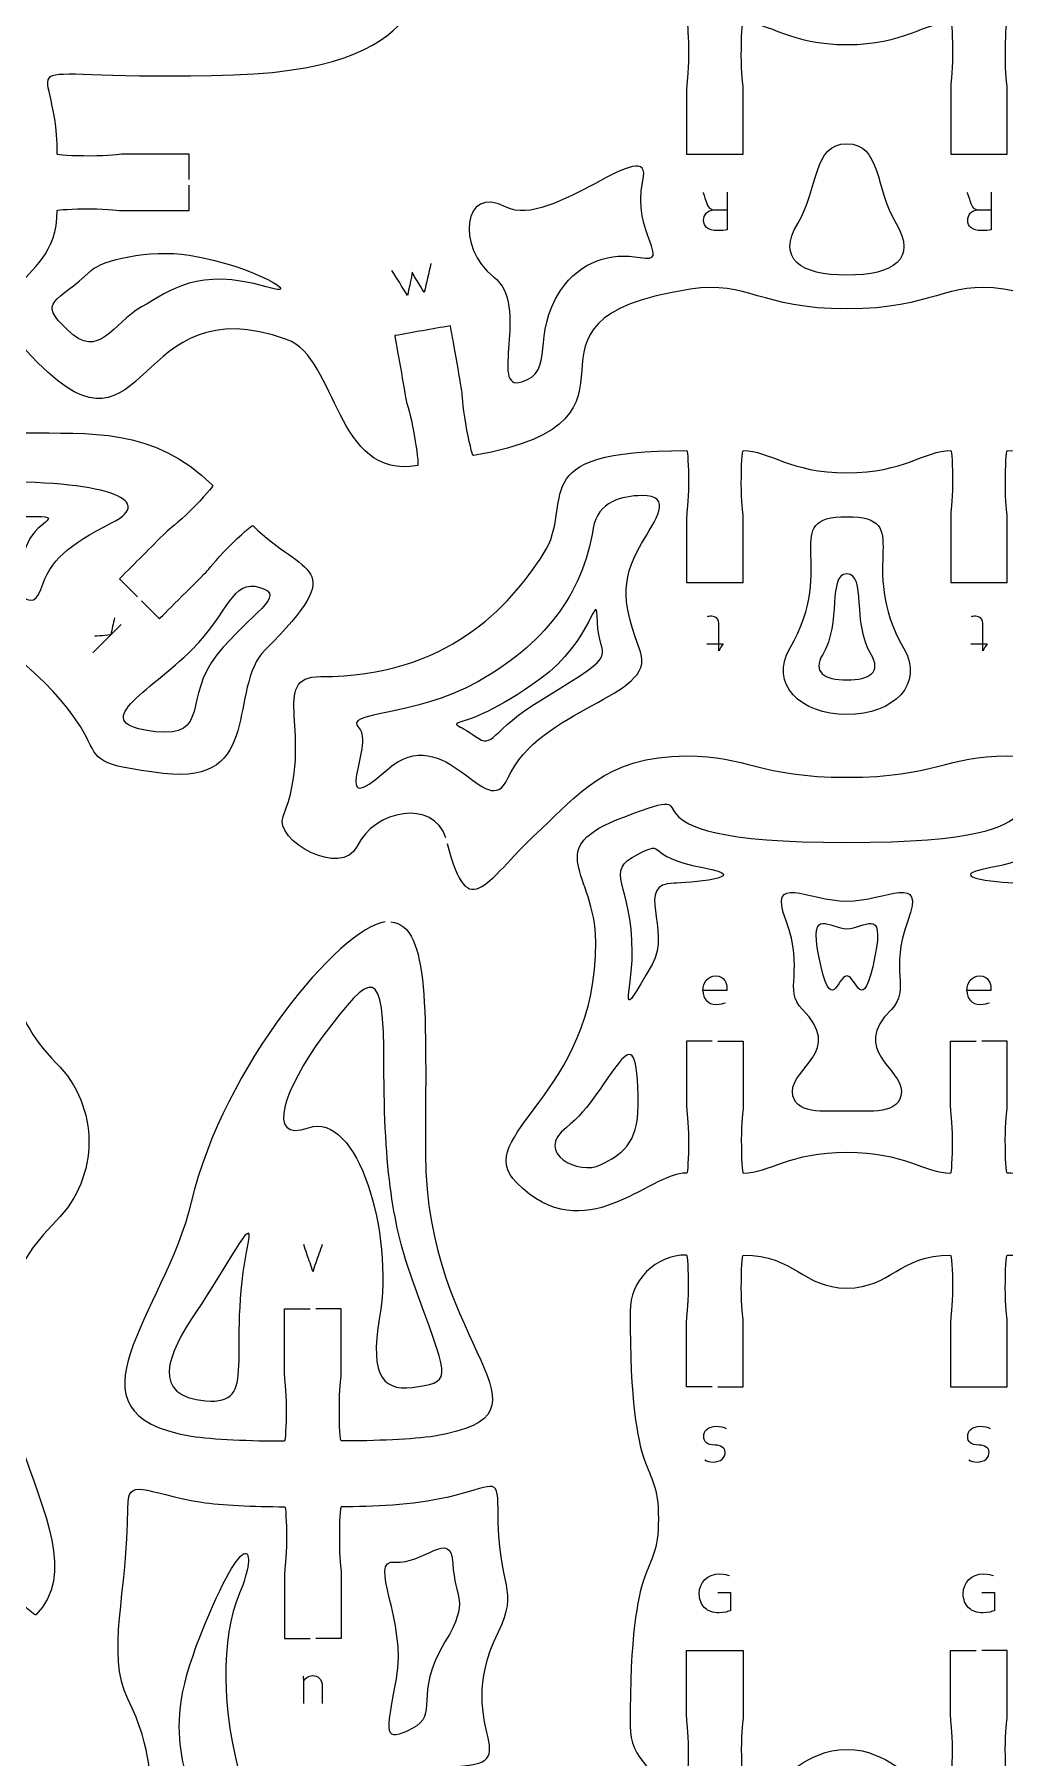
# Model space of a CAD drawing. Extents: x 0 to 300, y 0 to 300.
# Drawn here: x 106.9 to 158.4, y 58 to 149.5 of the extents above; entities that cross this region are included whole.
import ezdxf

# ---------------------------------------------------------------- set-up
doc = ezdxf.new("R2010")
doc.units = 0
doc.header["$MEASUREMENT"] = 0
doc.layers.add('DEFAULT', color=7, linetype='CONTINUOUS')

msp = doc.modelspace()

# ---------------------------------------------------------------- linework, layer by layer
at = {"layer": 'DEFAULT', "color": 250}
msp.add_lwpolyline([(111.509, 118.154), (110.004, 116.649)], dxfattribs=at)
at = {"layer": 'DEFAULT', "color": 1}
for points, knots in [([(119.002, 163.65), (119.471, 160.115), (123.846, 159.593), (121.708, 158.944), (88.233, 148.766), (118.166, 146.882), (94.353, 148.516), (64.134, 150.586), (90.854, 129.501), (69.606, 144.61), (63.658, 148.837), (61.485, 148.449), (68.608, 158.055), (73.285, 164.366), (71.761, 145.108), (80.278, 158.57), (82.511, 162.101), (84.267, 163.974), (88.571, 163.974), (88.628, 163.974), (88.674, 163.188), (88.674, 162.221), (88.674, 161.254), (88.571, 160.644), (88.571, 160.471), (88.571, 159.305), (88.571, 158.138), (88.571, 156.972), (89.022, 156.972), (89.472, 156.972), (89.922, 156.972)], [0, 0, 0, 0, 1, 1, 1, 2, 2, 2, 3, 3, 3, 4, 4, 4, 5, 5, 5, 6, 6, 6, 7, 7, 7, 8, 8, 8, 17.92, 17.92, 17.92, 21.75, 21.75, 21.75, 21.75]), ([(115.114, 141.763), (115.114, 142.213), (115.114, 142.662), (115.114, 143.111), (113.948, 143.111), (112.781, 143.111), (111.615, 143.111), (111.442, 143.111), (110.835, 143.012), (109.865, 143.012), (108.898, 143.012), (108.115, 143.055), (108.115, 143.111), (108.115, 149.034), (104.344, 146.907), (117.471, 147.32), (129.423, 147.69), (125.818, 153.613), (130.097, 152.089), (132.284, 151.31), (136.15, 150.11), (141.499, 150.11), (141.552, 150.075), (141.597, 149.309), (141.597, 148.36), (141.597, 147.39), (141.499, 146.783), (141.499, 146.611), (141.499, 145.444), (141.499, 144.278), (141.499, 143.111), (142.498, 143.111), (143.498, 143.111), (144.497, 143.111), (144.497, 144.278), (144.497, 145.444), (144.497, 146.611), (144.497, 146.783), (144.398, 147.39), (144.398, 148.36), (144.398, 149.327), (144.441, 150.11), (144.497, 150.11), (145.884, 150.11), (146.96, 148.925), (150.001, 148.925), (153.041, 148.925), (154.117, 150.11), (155.504, 150.11), (155.56, 150.11), (155.603, 149.327), (155.603, 148.36), (155.603, 147.39), (155.504, 146.783), (155.504, 146.611), (155.504, 145.444), (155.504, 144.278), (155.504, 143.111), (156.503, 143.111), (157.503, 143.111), (158.502, 143.111), (158.502, 144.278), (158.502, 145.444), (158.502, 146.611), (158.502, 146.783), (158.404, 147.39), (158.404, 148.36), (158.404, 149.309), (158.45, 150.075), (158.502, 150.11), (163.851, 150.11), (167.717, 151.31), (169.904, 152.089), (174.183, 153.613), (170.578, 147.69), (182.53, 147.32), (195.657, 146.907), (191.886, 149.034), (191.886, 143.111), (191.886, 143.055), (191.103, 143.012), (190.136, 143.012), (189.166, 143.012), (188.559, 143.111), (188.386, 143.111), (187.22, 143.111), (186.053, 143.111), (184.887, 143.111), (184.887, 142.662), (184.887, 142.213), (184.887, 141.763)], [0, 0, 0, 0, 3.82, 3.82, 3.82, 13.74, 13.74, 13.74, 14.74, 14.74, 14.74, 15.74, 15.74, 15.74, 16.74, 16.74, 16.74, 17.74, 17.74, 17.74, 18.74, 18.74, 18.74, 19.74, 19.74, 19.74, 20.74, 20.74, 20.74, 30.66, 30.66, 30.66, 39.16, 39.16, 39.16, 49.08, 49.08, 49.08, 50.08, 50.08, 50.08, 51.08, 51.08, 51.08, 52.08, 52.08, 52.08, 53.08, 53.08, 53.08, 54.08, 54.08, 54.08, 55.08, 55.08, 55.08, 65, 65, 65, 73.5, 73.5, 73.5, 83.42, 83.42, 83.42, 84.42, 84.42, 84.42, 85.42, 85.42, 85.42, 86.42, 86.42, 86.42, 87.42, 87.42, 87.42, 88.42, 88.42, 88.42, 89.42, 89.42, 89.42, 90.42, 90.42, 90.42, 100.34, 100.34, 100.34, 104.16, 104.16, 104.16, 104.16]), ([(100.262, 120.653), (95.214, 124.015), (97.793, 121.098), (93.073, 131.536), (90.388, 137.47), (89.129, 138.278), (93.747, 139.495), (101.885, 141.64), (94.667, 138.56), (97.084, 134.059), (102.57, 123.842), (110.063, 131.829), (116.363, 125.525), (116.402, 125.486), (115.88, 124.897), (115.195, 124.213), (114.511, 123.532), (114.01, 123.172), (113.887, 123.049), (113.062, 122.224), (112.238, 121.4), (111.414, 120.576), (111.732, 120.257), (112.051, 119.938), (112.37, 119.62)], [0, 0, 0, 0, 1, 1, 1, 2, 2, 2, 3, 3, 3, 4, 4, 4, 5, 5, 5, 6, 6, 6, 15.913637, 15.913637, 15.913637, 19.746156, 19.746156, 19.746156, 19.746156]), ([(184.887, 141.46), (184.887, 141.011), (184.887, 140.562), (184.887, 140.112), (186.053, 140.112), (187.22, 140.112), (188.386, 140.112), (188.559, 140.112), (189.166, 140.211), (190.136, 140.211), (191.085, 140.211), (191.851, 140.165), (191.886, 140.112), (191.886, 135.639), (197.333, 136.451), (192.909, 132.027), (186.996, 126.114), (187.938, 136.26), (179.719, 133.272), (176.977, 132.277), (177.168, 125.814), (172.769, 126.587), (172.712, 126.608), (172.808, 127.381), (172.973, 128.326), (173.143, 129.279), (173.347, 129.864), (173.376, 130.037), (173.527, 130.898), (173.982, 133.484), (173.982, 133.484), (172.998, 133.657), (172.014, 133.829), (171.03, 134.002), (171.03, 134.002), (170.575, 131.416), (170.423, 130.556), (170.391, 130.383), (170.384, 129.765), (170.215, 128.813), (170.049, 127.867), (169.873, 127.109), (169.813, 127.109), (158.919, 129.028), (169.23, 134.281), (158.316, 135.943), (155.186, 136.419), (154.703, 134.898), (150.004, 134.898), (145.305, 134.898), (144.815, 136.419), (141.686, 135.943), (130.771, 134.281), (141.086, 129.028), (130.185, 127.109), (130.129, 127.109), (129.952, 127.867), (129.783, 128.813), (129.617, 129.765), (129.61, 130.383), (129.578, 130.556), (129.43, 131.416), (128.971, 134.002), (128.971, 134.002), (127.986, 133.828), (127.001, 133.654), (126.015, 133.48), (126.015, 133.48), (126.474, 130.894), (126.625, 130.034), (126.654, 129.861), (126.858, 129.279), (127.028, 128.326), (127.193, 127.381), (127.285, 126.608), (127.232, 126.587), (122.83, 125.811), (123.024, 132.277), (120.283, 133.272), (112.063, 136.26), (113.005, 126.114), (107.092, 132.027), (102.668, 136.451), (108.115, 135.639), (108.115, 140.112), (108.151, 140.165), (108.916, 140.211), (109.865, 140.211), (110.835, 140.211), (111.442, 140.112), (111.615, 140.112), (112.781, 140.112), (113.948, 140.112), (115.114, 140.112), (115.114, 140.562), (115.114, 141.011), (115.114, 141.46)], [0, 0, 0, 0, 3.82, 3.82, 3.82, 13.74, 13.74, 13.74, 14.74, 14.74, 14.74, 15.74, 15.74, 15.74, 16.74, 16.74, 16.74, 17.74, 17.74, 17.74, 18.74, 18.74, 18.74, 19.74, 19.74, 19.74, 20.74, 20.74, 20.74, 21.74, 21.74, 21.74, 30.238106, 30.238106, 30.238106, 31.238106, 31.238106, 31.238106, 32.238106, 32.238106, 32.238106, 33.238106, 33.238106, 33.238106, 34.238106, 34.238106, 34.238106, 35.238106, 35.238106, 35.238106, 36.238106, 36.238106, 36.238106, 37.238106, 37.238106, 37.238106, 38.238106, 38.238106, 38.238106, 39.238106, 39.238106, 39.238106, 40.238106, 40.238106, 40.238106, 48.747794, 48.747794, 48.747794, 49.747794, 49.747794, 49.747794, 50.747794, 50.747794, 50.747794, 51.747794, 51.747794, 51.747794, 52.747794, 52.747794, 52.747794, 53.747794, 53.747794, 53.747794, 54.747794, 54.747794, 54.747794, 55.747794, 55.747794, 55.747794, 56.747794, 56.747794, 56.747794, 66.667794, 66.667794, 66.667794, 70.487794, 70.487794, 70.487794, 70.487794]), ([(128.725, 106.824), (128.086, 108.892), (124.932, 108.317), (124.018, 106.38), (123.211, 104.672), (119.584, 106.683), (120.096, 107.96), (121.835, 112.289), (119.267, 115.383), (122.092, 115.383), (128.799, 115.383), (132.083, 119.083), (133.896, 121.884), (135.706, 124.689), (132.524, 127.381), (141.502, 127.381), (141.555, 127.349), (141.597, 126.58), (141.597, 125.631), (141.597, 124.664), (141.499, 124.054), (141.499, 123.881), (141.499, 122.715), (141.499, 121.548), (141.499, 120.382), (142.498, 120.382), (143.498, 120.382), (144.497, 120.382), (144.497, 121.548), (144.497, 122.715), (144.497, 123.881), (144.497, 124.054), (144.398, 124.664), (144.398, 125.631), (144.398, 126.601), (144.441, 127.381), (144.497, 127.381), (145.884, 127.381), (146.96, 126.199), (150.001, 126.199), (153.041, 126.199), (154.117, 127.381), (155.504, 127.381), (155.56, 127.381), (155.603, 126.601), (155.603, 125.631), (155.603, 124.664), (155.504, 124.054), (155.504, 123.881), (155.504, 122.715), (155.504, 121.548), (155.504, 120.382), (156.503, 120.382), (157.503, 120.382), (158.502, 120.382), (158.502, 121.548), (158.502, 122.715), (158.502, 123.881), (158.502, 124.054), (158.404, 124.664), (158.404, 125.631), (158.404, 126.58), (158.446, 127.349), (158.499, 127.381), (167.477, 127.381), (164.295, 124.689), (166.105, 121.884), (167.918, 119.083), (171.202, 115.383), (177.909, 115.383), (180.735, 115.383), (178.163, 112.289), (179.906, 107.96), (180.417, 106.683), (176.79, 104.672), (175.983, 106.38), (175.069, 108.317), (171.912, 108.892), (171.277, 106.824)], [0, 0, 0, 0, 1, 1, 1, 2, 2, 2, 3, 3, 3, 4, 4, 4, 5, 5, 5, 6, 6, 6, 7, 7, 7, 16.92, 16.92, 16.92, 25.42, 25.42, 25.42, 35.34, 35.34, 35.34, 36.34, 36.34, 36.34, 37.34, 37.34, 37.34, 38.34, 38.34, 38.34, 39.34, 39.34, 39.34, 40.34, 40.34, 40.34, 41.34, 41.34, 41.34, 51.26, 51.26, 51.26, 59.76, 59.76, 59.76, 69.68, 69.68, 69.68, 70.68, 70.68, 70.68, 71.68, 71.68, 71.68, 72.68, 72.68, 72.68, 73.68, 73.68, 73.68, 74.68, 74.68, 74.68, 75.68, 75.68, 75.68, 76.68, 76.68, 76.68, 76.68]), ([(112.581, 119.404), (112.899, 119.087), (113.216, 118.769), (113.534, 118.452), (113.534, 118.452), (115.39, 120.307), (116.01, 120.925), (116.13, 121.048), (116.49, 121.553), (117.175, 122.237), (117.859, 122.918), (118.448, 123.444), (118.487, 123.405), (121.189, 120.699), (123.733, 121.394), (119.154, 116.815), (117.1, 114.762), (119.097, 109.583), (113.739, 110.246), (106.545, 111.135), (114.412, 111.149), (100.509, 120.487)], [0, 0, 0, 0, 3.818377, 3.818377, 3.818377, 4.818377, 4.818377, 4.818377, 5.818377, 5.818377, 5.818377, 6.818377, 6.818377, 6.818377, 7.818377, 7.818377, 7.818377, 8.818377, 8.818377, 8.818377, 9.818377, 9.818377, 9.818377, 9.818377]), ([(94.453, 90.563), (94.842, 90.787), (95.232, 91.012), (95.621, 91.237), (95.621, 91.237), (94.308, 93.512), (93.871, 94.267), (93.783, 94.419), (93.388, 94.895), (92.904, 95.731), (92.425, 96.563), (92.075, 97.258), (92.121, 97.301), (92.485, 97.512), (90.784, 99.608), (89.211, 102.335), (87.581, 105.161), (88.551, 108.787), (91.377, 110.417), (94.199, 112.05), (97.826, 111.08), (99.455, 108.255), (99.858, 107.56), (100.101, 106.815), (100.2, 106.064), (100.447, 104.173), (101.537, 102.6), (103.054, 101.679), (106.38, 99.657), (105.202, 97.738), (108.063, 94.877), (110.37, 92.57), (110.37, 88.816), (108.063, 86.509), (100.179, 78.801), (111.217, 69.826), (106.977, 65.583), (106.934, 65.544), (106.352, 66.066), (105.668, 66.75), (104.983, 67.435), (104.624, 67.932), (104.5, 68.056), (103.883, 68.676), (102.024, 70.532), (102.024, 70.532), (101.706, 70.215), (101.389, 69.897), (101.071, 69.58)], [0, 0, 0, 0, 3.821544, 3.821544, 3.821544, 4.821544, 4.821544, 4.821544, 5.821544, 5.821544, 5.821544, 6.821544, 6.821544, 6.821544, 7.821544, 7.821544, 7.821544, 8.821544, 8.821544, 8.821544, 9.821544, 9.821544, 9.821544, 10.821544, 10.821544, 10.821544, 11.821544, 11.821544, 11.821544, 12.821544, 12.821544, 12.821544, 13.821544, 13.821544, 13.821544, 14.821544, 14.821544, 14.821544, 15.821544, 15.821544, 15.821544, 16.821544, 16.821544, 16.821544, 17.821544, 17.821544, 17.821544, 21.639921, 21.639921, 21.639921, 21.639921]), ([(128.802, 106.535), (129.913, 102.019), (130.891, 104.669), (133.854, 107.364), (135.558, 108.913), (137.17, 111.178), (141.499, 111.178), (144.727, 111.178), (145.298, 110.042), (149.997, 110.042), (154.696, 110.042), (155.275, 111.178), (158.502, 111.178), (162.831, 111.178), (164.443, 108.913), (166.147, 107.364), (169.107, 104.669), (170.084, 102.019), (171.199, 106.535)], [0, 0, 0, 0, 1, 1, 1, 2, 2, 2, 3, 3, 3, 4, 4, 4, 5, 5, 5, 6, 6, 6, 6]), ([(142.85, 96.036), (142.399, 96.036), (141.949, 96.036), (141.499, 96.036), (141.499, 94.87), (141.499, 93.703), (141.499, 92.537), (141.499, 92.36), (141.597, 91.754), (141.597, 90.787), (141.597, 89.817), (141.555, 89.037), (141.499, 89.037), (139.445, 89.037), (136.122, 84.878), (132.485, 88.515), (129.98, 91.02), (136.736, 93.126), (136.68, 101.31), (136.651, 105.053), (133.692, 106.256), (138.214, 107.95), (143.76, 110.031), (136.091, 106.581), (149.997, 106.581), (163.907, 106.581), (156.238, 110.031), (161.783, 107.95), (166.306, 106.256), (163.346, 105.053), (163.318, 101.31), (163.261, 93.126), (170.017, 91.02), (167.512, 88.515), (163.875, 84.878), (160.556, 89.037), (158.499, 89.037), (158.446, 89.037), (158.4, 89.817), (158.4, 90.787), (158.4, 91.754), (158.499, 92.36), (158.499, 92.537), (158.499, 93.703), (158.499, 94.87), (158.499, 96.036), (158.05, 96.036), (157.601, 96.036), (157.151, 96.036)], [0, 0, 0, 0, 3.83, 3.83, 3.83, 13.75, 13.75, 13.75, 14.75, 14.75, 14.75, 15.75, 15.75, 15.75, 16.75, 16.75, 16.75, 17.75, 17.75, 17.75, 18.75, 18.75, 18.75, 19.75, 19.75, 19.75, 20.75, 20.75, 20.75, 21.75, 21.75, 21.75, 22.75, 22.75, 22.75, 23.75, 23.75, 23.75, 24.75, 24.75, 24.75, 25.75, 25.75, 25.75, 35.67, 35.67, 35.67, 39.49, 39.49, 39.49, 39.49]), ([(125.514, 102.369), (123.126, 102.058), (116.931, 94.717), (115.224, 87.496), (113.806, 81.523), (108.048, 76.281), (115.217, 75.078), (116.349, 74.891), (118.395, 74.82), (120.177, 74.82), (120.233, 74.82), (120.275, 75.603), (120.275, 76.57), (120.275, 77.54), (120.177, 78.147), (120.177, 78.323), (120.177, 79.49), (120.177, 80.656), (120.177, 81.823), (120.626, 81.823), (121.075, 81.823), (121.524, 81.823)], [0, 0, 0, 0, 1, 1, 1, 2, 2, 2, 3, 3, 3, 4, 4, 4, 5, 5, 5, 14.92, 14.92, 14.92, 18.74, 18.74, 18.74, 18.74]), ([(125.814, 102.372), (127.92, 102.168), (127.645, 97.472), (127.645, 90.057), (127.645, 79.618), (135.304, 76.281), (128.132, 75.078), (126.999, 74.891), (124.957, 74.82), (123.175, 74.82), (123.122, 74.82), (123.077, 75.603), (123.077, 76.57), (123.077, 77.54), (123.175, 78.147), (123.175, 78.323), (123.175, 79.49), (123.175, 80.656), (123.175, 81.823), (122.725, 81.823), (122.275, 81.823), (121.824, 81.823)], [0, 0, 0, 0, 1, 1, 1, 2, 2, 2, 3, 3, 3, 4, 4, 4, 5, 5, 5, 14.92, 14.92, 14.92, 18.75, 18.75, 18.75, 18.75]), ([(143.15, 96.036), (143.599, 96.036), (144.048, 96.036), (144.497, 96.036), (144.497, 94.87), (144.497, 93.703), (144.497, 92.537), (144.497, 92.36), (144.398, 91.754), (144.398, 90.787), (144.398, 89.817), (144.444, 89.037), (144.497, 89.037), (145.884, 89.037), (146.96, 90.148), (149.997, 90.148), (153.038, 90.148), (154.114, 89.037), (155.5, 89.037), (155.557, 89.037), (155.599, 89.817), (155.599, 90.787), (155.599, 91.754), (155.5, 92.36), (155.5, 92.537), (155.5, 93.703), (155.5, 94.87), (155.5, 96.036), (155.951, 96.036), (156.401, 96.036), (156.851, 96.036)], [0, 0, 0, 0, 3.82, 3.82, 3.82, 13.74, 13.74, 13.74, 14.74, 14.74, 14.74, 15.74, 15.74, 15.74, 16.74, 16.74, 16.74, 17.74, 17.74, 17.74, 18.74, 18.74, 18.74, 19.74, 19.74, 19.74, 29.66, 29.66, 29.66, 33.49, 33.49, 33.49, 33.49]), ([(142.85, 77.688), (142.399, 77.688), (141.949, 77.688), (141.499, 77.688), (141.499, 78.855), (141.499, 80.021), (141.499, 81.188), (141.499, 81.364), (141.601, 81.971), (141.601, 82.938), (141.601, 83.904), (141.555, 84.687), (141.499, 84.687), (139.841, 84.687), (138.5, 83.347), (138.5, 81.689), (138.5, 71.956), (139.999, 74.189), (139.999, 70.689), (139.999, 67.19), (138.5, 69.419), (138.5, 59.69), (138.5, 58.032), (139.841, 56.691), (141.499, 56.688), (141.555, 56.688), (141.597, 57.471), (141.597, 58.441), (141.597, 59.407), (141.499, 60.014), (141.499, 60.191), (141.499, 61.357), (141.499, 62.524), (141.499, 63.69), (142.498, 63.69), (143.498, 63.69), (144.497, 63.69), (144.497, 62.524), (144.497, 61.357), (144.497, 60.191), (144.497, 60.014), (144.398, 59.407), (144.398, 58.437), (144.398, 57.471), (144.444, 56.688), (144.497, 56.688), (147.249, 56.688), (147.623, 58.444), (149.997, 58.444), (152.371, 58.444), (152.745, 56.688), (155.493, 56.688), (155.55, 56.688), (155.599, 57.471), (155.599, 58.441), (155.599, 59.407), (155.5, 60.014), (155.5, 60.191), (155.5, 61.357), (155.5, 62.524), (155.5, 63.69), (155.95, 63.69), (156.399, 63.69), (156.848, 63.69)], [0, 0, 0, 0, 3.83, 3.83, 3.83, 13.75, 13.75, 13.75, 14.75, 14.75, 14.75, 15.75, 15.75, 15.75, 16.75, 16.75, 16.75, 17.75, 17.75, 17.75, 18.75, 18.75, 18.75, 19.75, 19.75, 19.75, 20.75, 20.75, 20.75, 21.75, 21.75, 21.75, 31.67, 31.67, 31.67, 40.17, 40.17, 40.17, 50.09, 50.09, 50.09, 51.09, 51.09, 51.09, 52.09, 52.09, 52.09, 53.09, 53.09, 53.09, 54.09, 54.09, 54.09, 55.09, 55.09, 55.09, 56.09, 56.09, 56.09, 66.01, 66.01, 66.01, 69.83, 69.83, 69.83, 69.83]), ([(143.15, 77.688), (143.6, 77.688), (144.05, 77.688), (144.501, 77.688), (144.501, 78.855), (144.501, 80.021), (144.501, 81.188), (144.501, 81.364), (144.398, 81.971), (144.398, 82.938), (144.398, 83.904), (144.444, 84.687), (144.501, 84.687), (147.249, 84.687), (147.626, 82.934), (149.997, 82.934), (152.371, 82.934), (152.749, 84.687), (155.497, 84.687), (155.553, 84.687), (155.603, 83.904), (155.603, 82.938), (155.603, 81.971), (155.5, 81.364), (155.5, 81.188), (155.5, 80.021), (155.5, 78.855), (155.5, 77.688), (156.501, 77.688), (157.502, 77.688), (158.502, 77.688), (158.502, 78.855), (158.502, 80.021), (158.502, 81.188), (158.502, 81.364), (158.4, 81.971), (158.4, 82.938), (158.4, 83.904), (158.446, 84.687), (158.502, 84.687), (160.161, 84.687), (161.501, 83.347), (161.501, 81.689), (161.501, 71.956), (159.998, 74.189), (159.998, 70.689), (159.998, 67.19), (161.501, 69.416), (161.501, 59.686), (161.501, 58.028), (160.157, 56.688), (158.499, 56.688), (158.446, 56.688), (158.4, 57.471), (158.4, 58.437), (158.4, 59.407), (158.499, 60.014), (158.499, 60.191), (158.499, 61.357), (158.499, 62.524), (158.499, 63.69), (158.049, 63.69), (157.598, 63.69), (157.148, 63.69)], [0, 0, 0, 0, 3.83, 3.83, 3.83, 13.75, 13.75, 13.75, 14.75, 14.75, 14.75, 15.75, 15.75, 15.75, 16.75, 16.75, 16.75, 17.75, 17.75, 17.75, 18.75, 18.75, 18.75, 19.75, 19.75, 19.75, 29.67, 29.67, 29.67, 38.18, 38.18, 38.18, 48.1, 48.1, 48.1, 49.1, 49.1, 49.1, 50.1, 50.1, 50.1, 51.1, 51.1, 51.1, 52.1, 52.1, 52.1, 53.1, 53.1, 53.1, 54.1, 54.1, 54.1, 55.1, 55.1, 55.1, 56.1, 56.1, 56.1, 66.02, 66.02, 66.02, 69.85, 69.85, 69.85, 69.85]), ([(121.528, 51.914), (118.226, 51.604), (118.49, 41.067), (113.216, 50.884), (111.65, 53.798), (114.504, 55.728), (111.858, 61.133), (110.683, 63.535), (111.858, 66.791), (111.858, 71.25), (111.858, 73.003), (112.687, 72.051), (115.763, 71.571), (116.811, 71.409), (118.505, 71.328), (120.177, 71.328), (120.233, 71.328), (120.275, 70.548), (120.275, 69.578), (120.275, 68.611), (120.177, 68.005), (120.177, 67.828), (120.177, 66.662), (120.177, 65.495), (120.177, 64.329), (120.626, 64.329), (121.075, 64.329), (121.524, 64.329)], [0, 0, 0, 0, 1, 1, 1, 2, 2, 2, 3, 3, 3, 4, 4, 4, 5, 5, 5, 6, 6, 6, 7, 7, 7, 16.92, 16.92, 16.92, 20.74, 20.74, 20.74, 20.74]), ([(121.828, 51.925), (125.13, 52.087), (124.943, 57.524), (128.439, 57.524), (133.759, 57.524), (128.848, 59.256), (131.494, 64.66), (132.669, 67.063), (131.494, 66.791), (131.494, 71.25), (131.494, 73.007), (131.219, 72.383), (128.859, 71.839), (126.904, 71.391), (124.847, 71.328), (123.175, 71.328), (123.122, 71.328), (123.077, 70.548), (123.077, 69.578), (123.077, 68.611), (123.175, 68.005), (123.175, 67.828), (123.175, 66.662), (123.175, 65.495), (123.175, 64.329), (122.725, 64.329), (122.275, 64.329), (121.824, 64.329)], [0, 0, 0, 0, 1, 1, 1, 2, 2, 2, 3, 3, 3, 4, 4, 4, 5, 5, 5, 6, 6, 6, 7, 7, 7, 16.92, 16.92, 16.92, 20.75, 20.75, 20.75, 20.75])]:
    msp.add_open_spline(points, degree=3, knots=knots, dxfattribs=at)
at = {"layer": 'DEFAULT', "color": 3}
for points, knots in [([(134.815, 135.879), (133.218, 133.51), (134.567, 131.583), (132.761, 131.023), (130.956, 130.462), (133.235, 135.087), (131.255, 136.603), (129.275, 138.12), (129.602, 141.544), (131.928, 140.299), (134.255, 139.054), (139.796, 144.444), (139.173, 141.687), (138.551, 138.929), (140.817, 137.284), (139.028, 137.622), (137.5, 137.91), (135.873, 137.449), (134.815, 135.879)], [0, 0, 0, 0, 1, 1, 1, 2, 2, 2, 3, 3, 3, 4, 4, 4, 5, 5, 5, 6, 6, 6, 6]), ([(106.186, 123.877), (104.542, 123.843), (102.573, 124.197), (104.321, 123.127), (106.069, 122.058), (106.08, 121.248), (106.559, 122.489), (107.037, 123.731), (108.945, 123.936), (106.186, 123.877)], [0, 0, 0, 0, 1, 1, 1, 2, 2, 2, 3, 3, 3, 3]), ([(149.996, 115.207), (148.775, 115.207), (148.157, 115.644), (148.715, 116.555), (149.726, 118.206), (148.948, 120.833), (149.998, 120.833), (151.048, 120.832), (150.269, 118.206), (151.279, 116.555), (151.837, 115.643), (151.218, 115.207), (149.996, 115.207)], [0, 0, 0, 0, 1, 1, 1, 2, 2, 2, 3, 3, 3, 4, 4, 4, 4]), ([(113.318, 112.461), (116.239, 112.147), (114.777, 114.287), (116.583, 116.533), (118.389, 118.779), (120.361, 119.681), (118.864, 120.121), (117.368, 120.561), (117.262, 118.812), (115.264, 116.814), (113.02, 114.57), (109.502, 112.872), (113.318, 112.461)], [0, 0, 0, 0, 1, 1, 1, 2, 2, 2, 3, 3, 3, 4, 4, 4, 4]), ([(133.944, 114.246), (130.956, 112.458), (131.308, 111.488), (130.292, 112.209), (128.362, 113.578), (129.042, 111.877), (133.716, 115.239), (136.545, 117.274), (136.725, 120.302), (136.766, 118.268), (136.808, 116.235), (138.276, 116.838), (133.944, 114.246)], [0, 0, 0, 0, 1, 1, 1, 2, 2, 2, 3, 3, 3, 4, 4, 4, 4]), ([(138.924, 105.962), (137.03, 105.015), (138.613, 104.43), (138.613, 100.734), (138.613, 98.493), (137.732, 96.73), (139.672, 100.11), (140.725, 101.947), (138.675, 104.42), (140.837, 104.42), (141.435, 104.42), (145.314, 104.71), (142.358, 105.247), (139.1, 105.838), (140.543, 106.772), (138.924, 105.962)], [0, 0, 0, 0, 1, 1, 1, 2, 2, 2, 3, 3, 3, 4, 4, 4, 5, 5, 5, 5]), ([(161.075, 105.962), (162.969, 105.015), (161.386, 104.43), (161.386, 100.734), (161.386, 98.493), (162.267, 96.73), (160.328, 100.11), (159.274, 101.947), (161.324, 104.42), (159.162, 104.42), (158.564, 104.42), (154.685, 104.71), (157.641, 105.247), (160.9, 105.838), (159.456, 106.772), (161.075, 105.962)], [0, 0, 0, 0, 1, 1, 1, 2, 2, 2, 3, 3, 3, 4, 4, 4, 5, 5, 5, 5]), ([(150, 99.501), (150.504, 99.501), (150.822, 97.22), (151.488, 100.546), (152.027, 103.244), (150.907, 101.999), (150, 101.999), (149.093, 101.999), (147.972, 103.244), (148.512, 100.546), (149.177, 97.22), (149.496, 99.501), (150, 99.501)], [0, 0, 0, 0, 1, 1, 1, 2, 2, 2, 3, 3, 3, 4, 4, 4, 4]), ([(122.204, 96.293), (124.857, 99.865), (125.44, 100.118), (125.442, 94.8), (125.443, 89.072), (125.947, 86.17), (126.939, 83.403), (128.85, 78.075), (129.099, 78.034), (127.273, 77.701), (125.446, 77.368), (124.65, 78.141), (125.212, 81.394), (125.984, 85.851), (124.038, 92.345), (121.444, 91.437), (119.103, 90.617), (120.181, 93.57), (122.204, 96.293)], [0, 0, 0, 0, 1, 1, 1, 2, 2, 2, 3, 3, 3, 4, 4, 4, 5, 5, 5, 6, 6, 6, 6]), ([(128.681, 64.156), (130.045, 66.427), (129.181, 66.398), (129.099, 68.307), (129.016, 70.216), (127.522, 68.224), (126.027, 68.39), (124.533, 68.557), (126.691, 65.225), (126.109, 62.201), (125.527, 59.177), (125.444, 58.776), (126.938, 59.557), (128.433, 60.338), (126.935, 61.252), (128.681, 64.156)], [0, 0, 0, 0, 1, 1, 1, 2, 2, 2, 3, 3, 3, 4, 4, 4, 5, 5, 5, 5])]:
    msp.add_open_spline(points, degree=3, knots=knots, dxfattribs=at)
at = {"layer": 'DEFAULT', "color": 5}
for points, knots in [([(150, 136.688), (152.484, 136.688), (153.729, 137.567), (152.608, 139.431), (151.488, 141.295), (151.811, 143.661), (150, 143.661), (148.188, 143.661), (148.512, 141.295), (147.391, 139.431), (146.27, 137.567), (147.516, 136.688), (150, 136.688)], [0, 0, 0, 0, 1, 1, 1, 2, 2, 2, 3, 3, 3, 4, 4, 4, 4]), ([(109.914, 136.937), (108.099, 135.177), (106.988, 135.381), (108.669, 133.762), (110.349, 132.143), (111.034, 134.136), (112.591, 135.007), (114.147, 135.879), (115.579, 137.124), (119.19, 136.065), (121.38, 135.424), (118.613, 137.189), (115.114, 137.746), (112.971, 138.088), (110.465, 137.471), (109.914, 136.937)], [0, 0, 0, 0, 1, 1, 1, 2, 2, 2, 3, 3, 3, 4, 4, 4, 5, 5, 5, 5]), ([(97.353, 127.252), (95.94, 131.656), (97.978, 125.647), (104.274, 125.722), (110.571, 125.797), (113.435, 124.787), (111.029, 123.555), (108.622, 122.322), (107.794, 121.611), (107.239, 120), (106.685, 118.39), (105.629, 120.502), (102.166, 122.674), (98.703, 124.846), (98.35, 124.142), (97.353, 127.252)], [0, 0, 0, 0, 1, 1, 1, 2, 2, 2, 3, 3, 3, 4, 4, 4, 5, 5, 5, 5]), ([(139.1, 122.439), (137.889, 120.362), (138.171, 119.105), (139.046, 116.694), (139.921, 114.284), (133.695, 113.745), (132.014, 109.989), (130.886, 107.466), (128.758, 113.226), (125.593, 110.424), (122.427, 107.623), (124.979, 111.794), (124.108, 112.665), (123.236, 113.537), (126.963, 113.184), (130.416, 115.114), (133.87, 117.044), (135.973, 119.69), (136.546, 123.266), (136.772, 124.676), (138.12, 124.976), (139.1, 124.992), (140.856, 125.021), (139.82, 123.674), (139.1, 122.439)], [0, 0, 0, 0, 1, 1, 1, 2, 2, 2, 3, 3, 3, 4, 4, 4, 5, 5, 5, 6, 6, 6, 7, 7, 7, 8, 8, 8, 8]), ([(150.001, 113.367), (152.485, 113.366), (154.115, 115.003), (153.019, 116.88), (150.426, 121.319), (153.665, 123.87), (149.999, 123.871), (146.333, 123.871), (149.57, 121.319), (146.977, 116.881), (145.88, 115.004), (147.517, 113.366), (150.001, 113.367)], [0, 0, 0, 0, 1, 1, 1, 2, 2, 2, 3, 3, 3, 4, 4, 4, 4]), ([(150, 92.329), (151.209, 92.329), (152.847, 92.111), (152.888, 93.356), (152.93, 94.601), (150.151, 95.516), (152.359, 97.724), (153.392, 98.757), (152.23, 99.799), (153.226, 102.414), (154.222, 105.029), (152.069, 103.47), (150, 103.47), (147.931, 103.47), (145.777, 105.029), (146.774, 102.414), (147.769, 99.799), (146.607, 98.757), (147.64, 97.724), (149.849, 95.516), (147.069, 94.601), (147.111, 93.356), (147.152, 92.111), (148.79, 92.329), (150, 92.329)], [0, 0, 0, 0, 1, 1, 1, 2, 2, 2, 3, 3, 3, 4, 4, 4, 5, 5, 5, 6, 6, 6, 7, 7, 7, 8, 8, 8, 8]), ([(138.924, 92.625), (138.924, 90.584), (138.053, 90.025), (136.932, 89.465), (135.812, 88.904), (133.377, 90.099), (135.121, 91.457), (137.549, 93.348), (138.924, 98.429), (138.924, 92.625)], [0, 0, 0, 0, 1, 1, 1, 2, 2, 2, 3, 3, 3, 3]), ([(118.252, 85.391), (117.026, 79.365), (118.889, 76.703), (115.984, 76.951), (113.079, 77.199), (113.908, 79.351), (115.484, 81.679), (117.061, 84.007), (118.58, 87.006), (118.252, 85.391)], [0, 0, 0, 0, 1, 1, 1, 2, 2, 2, 3, 3, 3, 3]), ([(115.468, 52.521), (115.343, 48.956), (118.968, 53.036), (117.89, 56.772), (116.812, 60.508), (116.764, 64.326), (117.785, 66.733), (118.806, 69.14), (118.18, 70.717), (115.706, 64.49), (113.231, 58.262), (115.649, 57.686), (115.468, 52.521)], [0, 0, 0, 0, 1, 1, 1, 2, 2, 2, 3, 3, 3, 4, 4, 4, 4])]:
    msp.add_open_spline(points, degree=3, knots=knots, dxfattribs=at)
at = {"layer": 'DEFAULT', "color": 250}
for points, knots in [([(142.349, 141.086), (142.392, 141.029), (142.448, 140.855), (142.526, 140.604), (142.635, 140.256), (142.747, 140.162), (143.059, 140.153), (143.254, 140.153), (143.449, 140.153), (143.644, 140.153)], [0, 0, 0, 0, 1, 1, 1, 2, 2, 2, 3.658, 3.658, 3.658, 3.658]), ([(143.644, 141.086), (143.644, 140.422), (143.644, 139.757), (143.644, 139.092), (143.512, 139.065), (143.323, 139.05), (143.143, 139.05), (142.865, 139.05), (142.684, 139.101), (142.558, 139.216), (142.456, 139.305), (142.4, 139.443), (142.4, 139.599), (142.4, 139.866), (142.585, 140.159), (142.963, 140.159)], [0, 0, 0, 0, 5.652, 5.652, 5.652, 6.652, 6.652, 6.652, 7.652, 7.652, 7.652, 8.652, 8.652, 8.652, 9.652, 9.652, 9.652, 9.652]), ([(156.354, 141.086), (156.398, 141.029), (156.453, 140.855), (156.532, 140.604), (156.64, 140.256), (156.753, 140.162), (157.064, 140.153), (157.259, 140.153), (157.454, 140.153), (157.649, 140.153)], [0, 0, 0, 0, 1, 1, 1, 2, 2, 2, 3.658, 3.658, 3.658, 3.658]), ([(157.649, 141.086), (157.649, 140.422), (157.649, 139.757), (157.649, 139.092), (157.517, 139.065), (157.329, 139.05), (157.149, 139.05), (156.87, 139.05), (156.69, 139.101), (156.564, 139.216), (156.462, 139.305), (156.405, 139.443), (156.405, 139.599), (156.405, 139.866), (156.591, 140.159), (156.968, 140.159)], [0, 0, 0, 0, 5.652, 5.652, 5.652, 6.652, 6.652, 6.652, 7.652, 7.652, 7.652, 8.652, 8.652, 8.652, 9.652, 9.652, 9.652, 9.652]), ([(127.938, 137.305), (127.818, 136.793), (127.698, 136.281), (127.578, 135.768), (127.578, 135.768), (127.009, 136.682), (126.939, 136.843), (126.933, 136.666), (126.693, 135.613), (126.693, 135.613), (126.416, 136.055), (126.139, 136.497), (125.862, 136.94)], [0, 0, 0, 0, 4.474574, 4.474574, 4.474574, 5.491836, 5.491836, 5.491836, 6.491836, 6.491836, 6.491836, 10.931216, 10.931216, 10.931216, 10.931216]), ([(111.155, 118.509), (111.088, 118.205), (111.02, 117.902), (110.953, 117.599), (110.892, 117.588), (110.09, 117.52), (110.09, 117.52)], [0, 0, 0, 0, 2.640478, 2.640478, 2.640478, 3.640478, 3.640478, 3.640478, 3.640478]), ([(142.567, 117.116), (142.779, 117.116), (142.991, 117.116), (143.203, 117.116), (143.278, 117.116), (143.353, 117.116), (143.428, 117.116), (143.353, 116.997), (143.278, 116.878), (143.203, 116.759), (143.203, 116.878), (143.203, 116.997), (143.203, 117.116), (143.203, 117.444), (143.203, 117.771), (143.203, 118.099), (143.203, 118.27), (143.176, 118.399), (143.101, 118.477), (143.038, 118.549), (142.939, 118.588), (142.817, 118.588), (142.715, 118.588), (142.633, 118.573), (142.582, 118.552)], [0, 0, 0, 0, 1.802, 1.802, 1.802, 2.439, 2.439, 2.439, 3.633944, 3.633944, 3.633944, 4.644944, 4.644944, 4.644944, 7.432944, 7.432944, 7.432944, 8.432944, 8.432944, 8.432944, 9.432944, 9.432944, 9.432944, 10.432944, 10.432944, 10.432944, 10.432944]), ([(156.573, 117.116), (156.785, 117.116), (156.997, 117.116), (157.208, 117.116), (157.283, 117.116), (157.358, 117.116), (157.433, 117.116), (157.358, 116.997), (157.283, 116.878), (157.208, 116.759), (157.208, 116.878), (157.208, 116.997), (157.208, 117.116), (157.208, 117.444), (157.208, 117.771), (157.208, 118.099), (157.208, 118.27), (157.182, 118.399), (157.106, 118.477), (157.043, 118.549), (156.945, 118.588), (156.822, 118.588), (156.72, 118.588), (156.639, 118.573), (156.588, 118.552)], [0, 0, 0, 0, 1.802, 1.802, 1.802, 2.439, 2.439, 2.439, 3.633944, 3.633944, 3.633944, 4.644944, 4.644944, 4.644944, 7.432944, 7.432944, 7.432944, 8.432944, 8.432944, 8.432944, 9.432944, 9.432944, 9.432944, 10.432944, 10.432944, 10.432944, 10.432944]), ([(142.358, 98.718), (142.358, 99.156), (142.616, 99.501), (143.039, 99.501), (143.512, 99.501), (143.638, 99.084), (143.638, 98.817), (143.638, 98.763), (143.635, 98.748), (143.632, 98.721), (143.208, 98.72), (142.783, 98.719), (142.358, 98.718), (142.358, 98.28), (142.625, 97.986), (143.071, 97.986), (143.303, 97.986), (143.461, 98.034), (143.554, 98.076)], [0, 0, 0, 0, 1, 1, 1, 2, 2, 2, 3, 3, 3, 6.613009, 6.613009, 6.613009, 7.613009, 7.613009, 7.613009, 8.613009, 8.613009, 8.613009, 8.613009]), ([(156.36, 98.718), (156.36, 99.156), (156.617, 99.501), (157.04, 99.501), (157.514, 99.501), (157.64, 99.084), (157.64, 98.817), (157.64, 98.763), (157.637, 98.748), (157.634, 98.721), (157.209, 98.72), (156.784, 98.719), (156.36, 98.718), (156.36, 98.28), (156.627, 97.986), (157.073, 97.986), (157.304, 97.986), (157.463, 98.034), (157.556, 98.076)], [0, 0, 0, 0, 1, 1, 1, 2, 2, 2, 3, 3, 3, 6.613009, 6.613009, 6.613009, 7.613009, 7.613009, 7.613009, 8.613009, 8.613009, 8.613009, 8.613009]), ([(122.166, 85.246), (122.052, 84.919), (121.938, 84.592), (121.824, 84.264), (121.766, 84.106), (121.719, 83.961), (121.683, 83.817), (121.679, 83.817), (121.676, 83.817), (121.672, 83.817), (121.632, 83.961), (121.582, 84.106), (121.524, 84.264), (121.411, 84.592), (121.298, 84.919), (121.185, 85.246)], [0, 0, 0, 0, 2.947859, 2.947859, 2.947859, 3.947859, 3.947859, 3.947859, 3.978859, 3.978859, 3.978859, 4.978859, 4.978859, 4.978859, 7.923436, 7.923436, 7.923436, 7.923436]), ([(142.467, 73.809), (142.569, 73.749), (142.731, 73.697), (142.915, 73.697), (143.307, 73.697), (143.544, 73.937), (143.544, 74.231), (143.544, 74.449), (143.286, 74.596), (143.007, 74.596), (142.578, 74.596), (142.403, 74.781), (142.403, 75.052), (142.403, 75.372), (142.652, 75.597), (143.085, 75.597), (143.284, 75.597), (143.468, 75.549), (143.596, 75.473)], [0, 0, 0, 0, 1, 1, 1, 2, 2, 2, 3, 3, 3, 4, 4, 4, 5, 5, 5, 6, 6, 6, 6]), ([(156.469, 73.809), (156.571, 73.749), (156.732, 73.697), (156.917, 73.697), (157.309, 73.697), (157.545, 73.937), (157.545, 74.231), (157.545, 74.449), (157.288, 74.596), (157.009, 74.596), (156.579, 74.596), (156.405, 74.781), (156.405, 75.052), (156.405, 75.372), (156.653, 75.597), (157.086, 75.597), (157.286, 75.597), (157.47, 75.549), (157.598, 75.473)], [0, 0, 0, 0, 1, 1, 1, 2, 2, 2, 3, 3, 3, 4, 4, 4, 5, 5, 5, 6, 6, 6, 6]), ([(143.16, 66.783), (143.382, 66.783), (143.603, 66.783), (143.825, 66.783), (143.825, 66.46), (143.825, 66.136), (143.825, 65.812), (143.708, 65.77), (143.478, 65.701), (143.205, 65.701), (142.899, 65.701), (142.647, 65.779), (142.449, 65.968), (142.275, 66.136), (142.167, 66.406), (142.167, 66.72), (142.17, 67.323), (142.584, 67.764), (143.262, 67.764), (143.496, 67.764), (143.678, 67.713), (143.765, 67.671)], [0, 0, 0, 0, 1.887, 1.887, 1.887, 4.641, 4.641, 4.641, 5.641, 5.641, 5.641, 6.641, 6.641, 6.641, 7.641, 7.641, 7.641, 8.641, 8.641, 8.641, 9.641, 9.641, 9.641, 9.641]), ([(157.162, 66.783), (157.383, 66.783), (157.605, 66.783), (157.827, 66.783), (157.827, 66.46), (157.827, 66.136), (157.827, 65.812), (157.71, 65.77), (157.479, 65.701), (157.207, 65.701), (156.901, 65.701), (156.649, 65.779), (156.451, 65.968), (156.277, 66.136), (156.169, 66.406), (156.169, 66.72), (156.172, 67.323), (156.586, 67.764), (157.263, 67.764), (157.497, 67.764), (157.68, 67.713), (157.767, 67.671)], [0, 0, 0, 0, 1.887, 1.887, 1.887, 4.641, 4.641, 4.641, 5.641, 5.641, 5.641, 6.641, 6.641, 6.641, 7.641, 7.641, 7.641, 8.641, 8.641, 8.641, 9.641, 9.641, 9.641, 9.641]), ([(121.191, 60.88), (121.191, 61.232), (121.191, 61.584), (121.191, 61.936), (121.191, 62.086), (121.188, 62.218), (121.179, 62.332)], [0, 0, 0, 0, 2.992, 2.992, 2.992, 3.992, 3.992, 3.992, 3.992]), ([(121.191, 62.095), (121.26, 62.212), (121.413, 62.365), (121.671, 62.365), (121.899, 62.365), (122.172, 62.239), (122.172, 61.729), (122.172, 61.446), (122.172, 61.163), (122.172, 60.88)], [0, 0, 0, 0, 1, 1, 1, 2, 2, 2, 4.405, 4.405, 4.405, 4.405])]:
    msp.add_open_spline(points, degree=3, knots=knots, dxfattribs=at)

doc.saveas('drawing.dxf')
